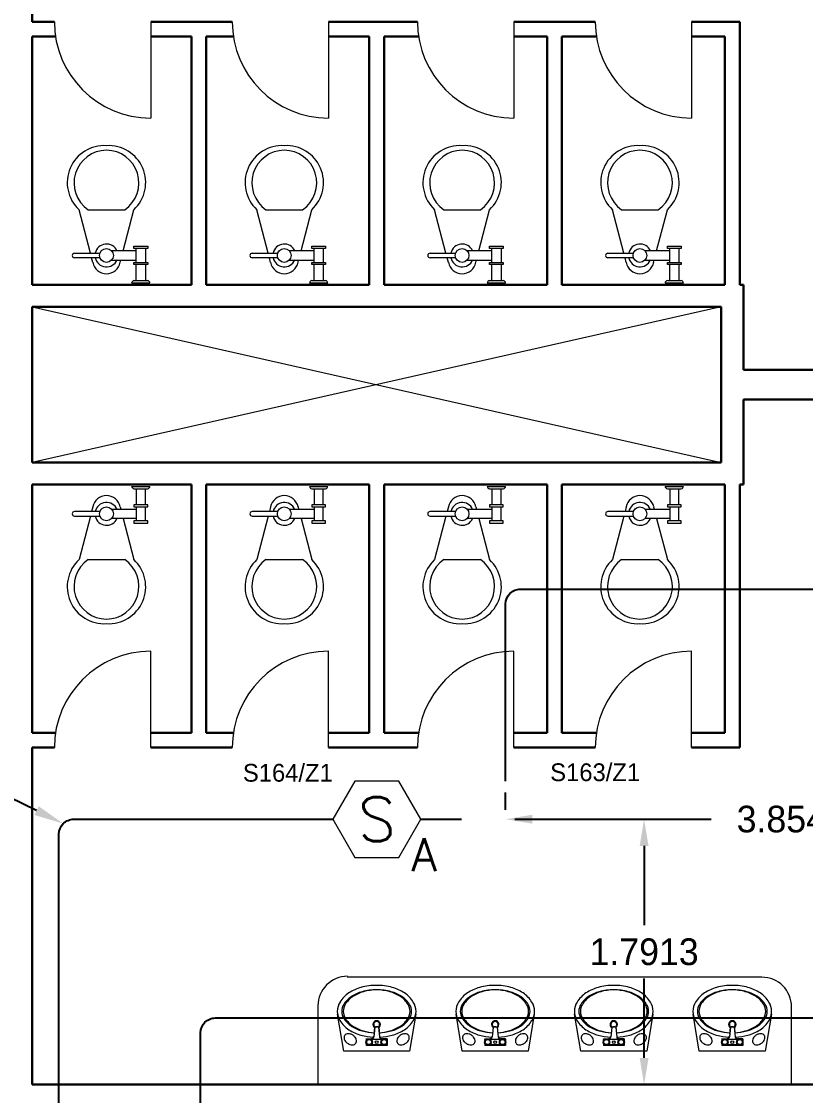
# Model space of a CAD drawing. Extents: x -3404 to 3497, y 0 to 399.
# Drawn here: x 36.6 to 41.89, y 358.2 to 365.45 of the extents above; entities that cross this region are included whole.
import ezdxf
from ezdxf import colors
from ezdxf.entities.mleader import LeaderData, LeaderLine
from ezdxf.enums import TextEntityAlignment as Align
from ezdxf.math import Vec2, Vec3

# ---------------------------------------------------------------- set-up
doc = ezdxf.new("R2010")
doc.units = 0
doc.header["$LTSCALE"] = 0.15
doc.layers.get('0').update_dxf_attribs({"color": 252})
doc.layers.get('Defpoints').update_dxf_attribs({"color": 252})
for name, color, linetype in [('0 ARCH', 252, 'Continuous'), ('0 DD', 252, 'Continuous'), ('0 sockets', 252, 'Continuous'), ('00-BT-FAS-TEXT', 2, 'Continuous'), ('AUTOINCR', 7, 'Continuous'), ('FIRE_LOOP', 7, 'Continuous')]:
    doc.layers.add(name, color=color, linetype=linetype)
for name, color, linetype, lineweight in [('anal', 252, 'Continuous', 20), ('DOOR', 252, 'Continuous', 20), ('FIXT', 252, 'Continuous', 9), ('T-FIRE-B', 4, 'Continuous', 0), ('T-TEXT', 2, 'Continuous', 0), ('wall', 252, 'Continuous', 30), ('WC', 252, 'Continuous', 9)]:
    doc.layers.add(name, color=color, linetype=linetype, lineweight=lineweight)
doc.styles.add('ROMANS', font='ROMANS.shx', dxfattribs={"width": 0.8})
doc.dimstyles.get("Standard").update_dxf_attribs({"dimtxt": 0.18, "dimasz": 0.18, "dimexe": 0.18, "dimexo": 0.0625, "dimgap": 0.09, "dimtad": 0, "dimtih": 1, "dimtoh": 1, "dimdec": 4, "dimzin": 0, "dimdsep": 46, "dimtxsty": 'Standard', "dimcen": 0.09, "dimadec": 0, "dimazin": 0, "dimtfac": 1, "dimtdec": 4, "dimtofl": 0, "dimtmove": 0, "dimatfit": 3, "dimfxl": 1, "dimtolj": 1, "dimtzin": 0, "dimarcsym": 0})

# ---------------------------------------------------------------- blocks, each defined once
blk = doc.blocks.new('ARCH')
at = {"layer": 'anal'}
for p, q in [((41.325, 363.525), (36.675, 362.475)), ((36.675, 363.525), (41.325, 362.475)), ((36.675, 363.525), (41.325, 362.475)), ((41.325, 363.525), (36.675, 362.475)), ((41.6, 359), (38.8, 359)), ((38.6036, 358.8062), (38.6036, 358.275)), ((41.8, 358.275), (41.8, 358.8))]:
    blk.add_line(p, q, dxfattribs=at)
for centre, start, end in [((38.8036, 358.8062), 90, 180), ((41.6, 358.8), 0, 90)]:
    blk.add_arc(centre, 0.2, start, end, dxfattribs=at)
at = {"layer": 'DOOR'}
for p, q in [((37.475, 365.45), (37.475, 364.8)), ((38.675, 365.45), (38.675, 364.8)), ((39.925, 365.45), (39.925, 364.8)), ((41.125, 365.45), (41.125, 364.8)), ((37.475, 360.55), (37.475, 361.2)), ((38.675, 360.55), (38.675, 361.2)), ((39.925, 360.55), (39.925, 361.2)), ((41.125, 360.55), (41.125, 361.2))]:
    blk.add_line(p, q, dxfattribs=at)
for centre, start, end in [((37.475, 365.45), 180, 270), ((38.675, 365.45), 180, 270), ((39.925, 365.45), 180, 270), ((41.125, 365.45), 180, 270), ((37.475, 360.55), 90, 180), ((38.675, 360.55), 90, 180), ((39.925, 360.55), 90, 180), ((41.125, 360.55), 90, 180)]:
    blk.add_arc(centre, 0.65, start, end, dxfattribs=at)
at = {"layer": 'FIXT'}
for p, q in [((38.7775, 358.5), (38.7361, 358.7501)), ((39.2639, 358.7501), (39.2225, 358.5)), ((39.5775, 358.5), (39.5361, 358.7501)), ((40.0639, 358.7501), (40.0225, 358.5)), ((40.3775, 358.5), (40.3361, 358.7501)), ((40.8639, 358.7501), (40.8225, 358.5)), ((41.1775, 358.5), (41.1361, 358.7501)), ((41.6639, 358.7501), (41.6225, 358.5)), ((38.9868, 358.6621), (38.98, 358.5979)), ((38.986, 358.6635), (38.9819, 358.616)), ((38.9868, 358.6621), (38.986, 358.6635)), ((39.0132, 358.6621), (39.014, 358.6635)), ((39.0132, 358.6621), (39.02, 358.5979)), ((39.014, 358.6635), (39.0181, 358.616)), ((39.7868, 358.6621), (39.78, 358.5979)), ((39.786, 358.6635), (39.7819, 358.616)), ((39.7868, 358.6621), (39.786, 358.6635)), ((39.8133, 358.6621), (39.814, 358.6635)), ((39.8133, 358.6621), (39.82, 358.5979)), ((39.814, 358.6635), (39.8181, 358.616)), ((40.5868, 358.6621), (40.58, 358.5979)), ((40.586, 358.6635), (40.5819, 358.616)), ((40.5868, 358.6621), (40.586, 358.6635)), ((40.6133, 358.6621), (40.614, 358.6635)), ((40.6133, 358.6621), (40.62, 358.5979)), ((40.614, 358.6635), (40.6181, 358.616)), ((41.3868, 358.6621), (41.38, 358.5979)), ((41.386, 358.6635), (41.3819, 358.616)), ((41.3868, 358.6621), (41.386, 358.6635)), ((41.4133, 358.6621), (41.414, 358.6635)), ((41.4133, 358.6621), (41.42, 358.5979)), ((41.414, 358.6635), (41.4181, 358.616)), ((38.93, 358.5845), (38.9609, 358.5845)), ((38.93, 358.5845), (38.93, 358.5712)), ((38.931, 358.58), (38.93, 358.5845)), ((38.93, 358.5528), (38.93, 358.5395)), ((38.931, 358.544), (38.93, 358.5395)), ((39.07, 358.5395), (38.93, 358.5395)), ((38.931, 358.58), (38.931, 358.5731)), ((38.931, 358.58), (38.9374, 358.58)), ((38.931, 358.5509), (38.931, 358.544)), ((38.931, 358.544), (38.9374, 358.544)), ((39.0374, 358.58), (38.9626, 358.58)), ((39.0374, 358.544), (38.9626, 358.544)), ((39.07, 358.5845), (39.0391, 358.5845)), ((39.069, 358.58), (39.0626, 358.58)), ((39.069, 358.544), (39.0626, 358.544)), ((39.069, 358.58), (39.07, 358.5845)), ((39.069, 358.58), (39.069, 358.5731)), ((39.069, 358.5509), (39.069, 358.544)), ((39.069, 358.544), (39.07, 358.5395)), ((39.07, 358.5845), (39.07, 358.5712)), ((39.07, 358.5528), (39.07, 358.5395)), ((39.73, 358.5845), (39.7609, 358.5845)), ((39.73, 358.5845), (39.73, 358.5712)), ((39.731, 358.58), (39.73, 358.5845)), ((39.73, 358.5528), (39.73, 358.5395)), ((39.731, 358.544), (39.73, 358.5395)), ((39.87, 358.5395), (39.73, 358.5395)), ((39.731, 358.58), (39.731, 358.5731)), ((39.731, 358.58), (39.7374, 358.58)), ((39.731, 358.5509), (39.731, 358.544)), ((39.731, 358.544), (39.7374, 358.544)), ((39.8374, 358.58), (39.7626, 358.58)), ((39.8374, 358.544), (39.7626, 358.544)), ((39.87, 358.5845), (39.8391, 358.5845)), ((39.869, 358.58), (39.8626, 358.58)), ((39.869, 358.544), (39.8626, 358.544)), ((39.869, 358.58), (39.87, 358.5845)), ((39.869, 358.58), (39.869, 358.5731)), ((39.869, 358.5509), (39.869, 358.544)), ((39.869, 358.544), (39.87, 358.5395)), ((39.87, 358.5845), (39.87, 358.5712)), ((39.87, 358.5528), (39.87, 358.5395)), ((40.53, 358.5845), (40.5609, 358.5845)), ((40.53, 358.5845), (40.53, 358.5712)), ((40.531, 358.58), (40.53, 358.5845)), ((40.53, 358.5528), (40.53, 358.5395)), ((40.531, 358.544), (40.53, 358.5395)), ((40.67, 358.5395), (40.53, 358.5395)), ((40.531, 358.58), (40.531, 358.5731)), ((40.531, 358.58), (40.5374, 358.58)), ((40.531, 358.5509), (40.531, 358.544)), ((40.531, 358.544), (40.5374, 358.544)), ((40.6374, 358.58), (40.5626, 358.58)), ((40.6374, 358.544), (40.5626, 358.544)), ((40.67, 358.5845), (40.6391, 358.5845)), ((40.669, 358.58), (40.6626, 358.58)), ((40.669, 358.544), (40.6626, 358.544)), ((40.669, 358.58), (40.67, 358.5845)), ((40.669, 358.58), (40.669, 358.5731)), ((40.669, 358.5509), (40.669, 358.544)), ((40.669, 358.544), (40.67, 358.5395)), ((40.67, 358.5845), (40.67, 358.5712)), ((40.67, 358.5528), (40.67, 358.5395)), ((41.33, 358.5845), (41.3609, 358.5845)), ((41.33, 358.5845), (41.33, 358.5712)), ((41.331, 358.58), (41.33, 358.5845)), ((41.33, 358.5528), (41.33, 358.5395)), ((41.331, 358.544), (41.33, 358.5395)), ((41.47, 358.5395), (41.33, 358.5395)), ((41.331, 358.58), (41.331, 358.5731)), ((41.331, 358.58), (41.3374, 358.58)), ((41.331, 358.5509), (41.331, 358.544)), ((41.331, 358.544), (41.3374, 358.544)), ((41.4374, 358.58), (41.3626, 358.58)), ((41.4374, 358.544), (41.3626, 358.544)), ((41.47, 358.5845), (41.4391, 358.5845)), ((41.469, 358.58), (41.4626, 358.58)), ((41.469, 358.544), (41.4626, 358.544)), ((41.469, 358.58), (41.47, 358.5845)), ((41.469, 358.58), (41.469, 358.5731)), ((41.469, 358.5509), (41.469, 358.544)), ((41.469, 358.544), (41.47, 358.5395)), ((41.47, 358.5845), (41.47, 358.5712)), ((41.47, 358.5528), (41.47, 358.5395)), ((39.2225, 358.5), (38.7775, 358.5)), ((40.0225, 358.5), (39.5775, 358.5)), ((40.8225, 358.5), (40.3775, 358.5)), ((41.6225, 358.5), (41.1775, 358.5))]:
    blk.add_line(p, q, dxfattribs=at)
for centre, radius in [((38.95, 358.562), 0.022), ((38.95, 358.562), 0.0173), ((39, 358.562), 0.0095), ((39.05, 358.562), 0.022), ((39.05, 358.562), 0.0173), ((39.75, 358.562), 0.022), ((39.75, 358.562), 0.0173), ((39.8, 358.562), 0.0095), ((39.85, 358.562), 0.022), ((39.85, 358.562), 0.0173), ((40.55, 358.562), 0.022), ((40.55, 358.562), 0.0173), ((40.6, 358.562), 0.0095), ((40.65, 358.562), 0.022), ((40.65, 358.562), 0.0173), ((41.35, 358.562), 0.022), ((41.35, 358.562), 0.0173), ((41.4, 358.562), 0.0095), ((41.45, 358.562), 0.022), ((41.45, 358.562), 0.0173)]:
    blk.add_circle(centre, radius, dxfattribs=at)
for centre, radius, start, end in [((38.9697, 358.6554), 0.2855, 105.31243, 123.46538), ((38.9697, 358.6554), 0.2555, 105.31243, 123.46538), ((38.9797, 358.6554), 0.2555, 105.31243, 123.46538), ((39, 358.5447), 0.4003, 90, 105.31243), ((39, 358.5447), 0.3703, 90, 105.31243), ((39.01, 358.5447), 0.3703, 91.54763, 105.31243), ((39, 358.5447), 0.4003, 74.68757, 90), ((39, 358.5447), 0.3703, 74.68757, 90), ((38.99, 358.5447), 0.3703, 74.68757, 88.45237), ((39.0203, 358.6554), 0.2555, 56.53462, 74.68757), ((39.0303, 358.6554), 0.2555, 56.53462, 74.68757), ((39.0303, 358.6554), 0.2855, 56.53462, 74.68757), ((39.7697, 358.6554), 0.2855, 105.31243, 123.46538), ((39.7697, 358.6554), 0.2555, 105.31243, 123.46538), ((39.7797, 358.6554), 0.2555, 105.31243, 123.46538), ((39.8, 358.5447), 0.4003, 90, 105.31243), ((39.8, 358.5447), 0.3703, 90, 105.31243), ((39.81, 358.5447), 0.3703, 91.54763, 105.31243), ((39.8, 358.5447), 0.4003, 74.68757, 90), ((39.8, 358.5447), 0.3703, 74.68757, 90), ((39.79, 358.5447), 0.3703, 74.68757, 88.45237), ((39.8203, 358.6554), 0.2555, 56.53462, 74.68757), ((39.8303, 358.6554), 0.2555, 56.53462, 74.68757), ((39.8303, 358.6554), 0.2855, 56.53462, 74.68757), ((40.5697, 358.6554), 0.2855, 105.31243, 123.46538), ((40.5697, 358.6554), 0.2555, 105.31243, 123.46538), ((40.5797, 358.6554), 0.2555, 105.31243, 123.46538), ((40.6, 358.5447), 0.4003, 90, 105.31243), ((40.6, 358.5447), 0.3703, 90, 105.31243), ((40.61, 358.5447), 0.3703, 91.54763, 105.31243), ((40.6, 358.5447), 0.4003, 74.68757, 90), ((40.6, 358.5447), 0.3703, 74.68757, 90), ((40.59, 358.5447), 0.3703, 74.68757, 88.45237), ((40.6203, 358.6554), 0.2555, 56.53462, 74.68757), ((40.6303, 358.6554), 0.2555, 56.53462, 74.68757), ((40.6303, 358.6554), 0.2855, 56.53462, 74.68757), ((41.3697, 358.6554), 0.2855, 105.31243, 123.46538), ((41.3697, 358.6554), 0.2555, 105.31243, 123.46538), ((41.3797, 358.6554), 0.2555, 105.31243, 123.46538), ((41.4, 358.5447), 0.4003, 90, 105.31243), ((41.4, 358.5447), 0.3703, 90, 105.31243), ((41.41, 358.5447), 0.3703, 91.54763, 105.31243), ((41.4, 358.5447), 0.4003, 74.68757, 90), ((41.4, 358.5447), 0.3703, 74.68757, 90), ((41.39, 358.5447), 0.3703, 74.68757, 88.45237), ((41.4203, 358.6554), 0.2555, 56.53462, 74.68757), ((41.4303, 358.6554), 0.2555, 56.53462, 74.68757), ((41.4303, 358.6554), 0.2855, 56.53462, 74.68757), ((38.8531, 358.7695), 0.1186, 147.92748, 180), ((38.9234, 358.7254), 0.2016, 123.46538, 147.92748), ((38.9234, 358.7254), 0.1716, 123.46538, 147.92748), ((38.9334, 358.7254), 0.1716, 123.46538, 147.92748), ((39.0666, 358.7254), 0.1716, 32.07252, 56.53462), ((39.0766, 358.7254), 0.1716, 32.07252, 56.53462), ((39.0766, 358.7254), 0.2016, 32.07252, 56.53462), ((39.1469, 358.7695), 0.1186, 0, 32.07252), ((39.6531, 358.7695), 0.1186, 147.92748, 180), ((39.7234, 358.7254), 0.2016, 123.46538, 147.92748), ((39.7234, 358.7254), 0.1716, 123.46538, 147.92748), ((39.7334, 358.7254), 0.1716, 123.46538, 147.92748), ((39.8666, 358.7254), 0.1716, 32.07252, 56.53462), ((39.8766, 358.7254), 0.1716, 32.07252, 56.53462), ((39.8766, 358.7254), 0.2016, 32.07252, 56.53462), ((39.9469, 358.7695), 0.1186, 0, 32.07252), ((40.4531, 358.7695), 0.1186, 147.92748, 180), ((40.5234, 358.7254), 0.2016, 123.46538, 147.92748), ((40.5234, 358.7254), 0.1716, 123.46538, 147.92748), ((40.5334, 358.7254), 0.1716, 123.46538, 147.92748), ((40.6666, 358.7254), 0.1716, 32.07252, 56.53462), ((40.6766, 358.7254), 0.1716, 32.07252, 56.53462), ((40.6766, 358.7254), 0.2016, 32.07252, 56.53462), ((40.7469, 358.7695), 0.1186, 0, 32.07252), ((41.2531, 358.7695), 0.1186, 147.92748, 180), ((41.3234, 358.7254), 0.2016, 123.46538, 147.92748), ((41.3234, 358.7254), 0.1716, 123.46538, 147.92748), ((41.3334, 358.7254), 0.1716, 123.46538, 147.92748), ((41.4666, 358.7254), 0.1716, 32.07252, 56.53462), ((41.4766, 358.7254), 0.1716, 32.07252, 56.53462), ((41.4766, 358.7254), 0.2016, 32.07252, 56.53462), ((41.5469, 358.7695), 0.1186, 0, 32.07252), ((38.8531, 358.7695), 0.1186, 180, 212.07252), ((38.8531, 358.7695), 0.0886, 147.92748, 180), ((38.8531, 358.7695), 0.0886, 180, 212.07252), ((38.8631, 358.7695), 0.0886, 147.92748, 180), ((38.8631, 358.7695), 0.0886, 180, 212.07252), ((39.1369, 358.7695), 0.0886, 0, 32.07252), ((39.1369, 358.7695), 0.0886, 327.92748, 0), ((39.1469, 358.7695), 0.0886, 0, 32.07252), ((39.1469, 358.7695), 0.0886, 327.92748, 0), ((39.1469, 358.7695), 0.1186, 327.92748, 0), ((39.6531, 358.7695), 0.1186, 180, 212.07252), ((39.6531, 358.7695), 0.0886, 147.92748, 180), ((39.6531, 358.7695), 0.0886, 180, 212.07252), ((39.6631, 358.7695), 0.0886, 147.92748, 180), ((39.6631, 358.7695), 0.0886, 180, 212.07252), ((39.9369, 358.7695), 0.0886, 0, 32.07252), ((39.9369, 358.7695), 0.0886, 327.92748, 0), ((39.9469, 358.7695), 0.0886, 0, 32.07252), ((39.9469, 358.7695), 0.0886, 327.92748, 0), ((39.9469, 358.7695), 0.1186, 327.92748, 0), ((40.4531, 358.7695), 0.1186, 180, 212.07252), ((40.4531, 358.7695), 0.0886, 147.92748, 180), ((40.4531, 358.7695), 0.0886, 180, 212.07252), ((40.4631, 358.7695), 0.0886, 147.92748, 180), ((40.4631, 358.7695), 0.0886, 180, 212.07252), ((40.7369, 358.7695), 0.0886, 0, 32.07252), ((40.7369, 358.7695), 0.0886, 327.92748, 0), ((40.7469, 358.7695), 0.0886, 0, 32.07252), ((40.7469, 358.7695), 0.0886, 327.92748, 0), ((40.7469, 358.7695), 0.1186, 327.92748, 0), ((41.2531, 358.7695), 0.1186, 180, 212.07252), ((41.2531, 358.7695), 0.0886, 147.92748, 180), ((41.2531, 358.7695), 0.0886, 180, 212.07252), ((41.2631, 358.7695), 0.0886, 147.92748, 180), ((41.2631, 358.7695), 0.0886, 180, 212.07252), ((41.5369, 358.7695), 0.0886, 0, 32.07252), ((41.5369, 358.7695), 0.0886, 327.92748, 0), ((41.5469, 358.7695), 0.0886, 0, 32.07252), ((41.5469, 358.7695), 0.0886, 327.92748, 0), ((41.5469, 358.7695), 0.1186, 327.92748, 0), ((38.9234, 358.8136), 0.2016, 212.07252, 236.53462), ((38.9234, 358.8136), 0.1716, 212.07252, 236.53462), ((38.9334, 358.8136), 0.1716, 212.07252, 236.53462), ((39, 358.681), 0.025, 301.88267, 238.11733), ((39, 358.681), 0.02, 0, 180), ((39.0666, 358.8136), 0.1716, 303.46538, 327.92748), ((39.0766, 358.8136), 0.1716, 303.46538, 327.92748), ((39.0766, 358.8136), 0.2016, 303.46538, 327.92748), ((39.7234, 358.8136), 0.2016, 212.07252, 236.53462), ((39.7234, 358.8136), 0.1716, 212.07252, 236.53462), ((39.7334, 358.8136), 0.1716, 212.07252, 236.53462), ((39.8, 358.681), 0.025, 301.88267, 238.11733), ((39.8, 358.681), 0.02, 0, 180), ((39.8666, 358.8136), 0.1716, 303.46538, 327.92748), ((39.8766, 358.8136), 0.1716, 303.46538, 327.92748), ((39.8766, 358.8136), 0.2016, 303.46538, 327.92748), ((40.5234, 358.8136), 0.2016, 212.07252, 236.53462), ((40.5234, 358.8136), 0.1716, 212.07252, 236.53462), ((40.5334, 358.8136), 0.1716, 212.07252, 236.53462), ((40.6, 358.681), 0.025, 301.88267, 238.11733), ((40.6, 358.681), 0.02, 0, 180), ((40.6666, 358.8136), 0.1716, 303.46538, 327.92748), ((40.6766, 358.8136), 0.1716, 303.46538, 327.92748), ((40.6766, 358.8136), 0.2016, 303.46538, 327.92748), ((41.3234, 358.8136), 0.2016, 212.07252, 236.53462), ((41.3234, 358.8136), 0.1716, 212.07252, 236.53462), ((41.3334, 358.8136), 0.1716, 212.07252, 236.53462), ((41.4, 358.681), 0.025, 301.88267, 238.11733), ((41.4, 358.681), 0.02, 0, 180), ((41.4666, 358.8136), 0.1716, 303.46538, 327.92748), ((41.4766, 358.8136), 0.1716, 303.46538, 327.92748), ((41.4766, 358.8136), 0.2016, 303.46538, 327.92748), ((38.8035, 358.5936), 0.0237, 115.92952, 145), ((38.8089, 358.5826), 0.036, 91.68972, 115.92952), ((38.8092, 358.5708), 0.0477, 72.15178, 91.68972), ((38.9697, 358.8836), 0.2855, 236.53462, 254.68757), ((38.8045, 358.5561), 0.0632, 55, 72.15178), ((38.9697, 358.8836), 0.2555, 236.53462, 254.68757), ((38.9797, 358.8836), 0.2555, 236.53462, 254.68757), ((39, 358.9943), 0.3703, 254.68757, 267.31327), ((39.01, 358.9943), 0.3703, 254.68757, 265.77096), ((39, 358.681), 0.02, 180, 238.50071), ((39, 358.5655), 0.099, 81.872, 98.128), ((39, 358.5652), 0.0978, 82.2121, 97.7879), ((39, 358.681), 0.02, 301.49929, 0), ((38.99, 358.9943), 0.3703, 274.22904, 285.31243), ((39, 358.9943), 0.3703, 272.68673, 285.31243), ((39.0203, 358.8836), 0.2555, 285.31243, 303.46538), ((39.0303, 358.8836), 0.2555, 285.31243, 303.46538), ((39.0303, 358.8836), 0.2855, 285.31243, 303.46538), ((39.1955, 358.5561), 0.0632, 107.84822, 125), ((39.1908, 358.5708), 0.0477, 88.31028, 107.84822), ((39.1911, 358.5826), 0.036, 64.07048, 88.31028), ((39.1965, 358.5936), 0.0237, 35, 64.07048), ((39.6035, 358.5936), 0.0237, 115.92952, 145), ((39.6089, 358.5826), 0.036, 91.68972, 115.92952), ((39.6092, 358.5708), 0.0477, 72.15178, 91.68972), ((39.7697, 358.8836), 0.2855, 236.53462, 254.68757), ((39.6045, 358.5561), 0.0632, 55, 72.15178), ((39.7697, 358.8836), 0.2555, 236.53462, 254.68757), ((39.7797, 358.8836), 0.2555, 236.53462, 254.68757), ((39.8, 358.9943), 0.3703, 254.68757, 267.31327), ((39.81, 358.9943), 0.3703, 254.68757, 265.77096), ((39.8, 358.681), 0.02, 180, 238.50071), ((39.8, 358.5655), 0.099, 81.872, 98.128), ((39.8, 358.5652), 0.0978, 82.2121, 97.7879), ((39.8, 358.681), 0.02, 301.49929, 0), ((39.79, 358.9943), 0.3703, 274.22904, 285.31243), ((39.8, 358.9943), 0.3703, 272.68673, 285.31243), ((39.8203, 358.8836), 0.2555, 285.31243, 303.46538), ((39.8303, 358.8836), 0.2555, 285.31243, 303.46538), ((39.8303, 358.8836), 0.2855, 285.31243, 303.46538), ((39.9955, 358.5561), 0.0632, 107.84822, 125), ((39.9908, 358.5708), 0.0477, 88.31028, 107.84822), ((39.9911, 358.5826), 0.036, 64.07048, 88.31028), ((39.9965, 358.5936), 0.0237, 35, 64.07048), ((40.4035, 358.5936), 0.0237, 115.92952, 145), ((40.4089, 358.5826), 0.036, 91.68972, 115.92952), ((40.4092, 358.5708), 0.0477, 72.15178, 91.68972), ((40.5697, 358.8836), 0.2855, 236.53462, 254.68757), ((40.4045, 358.5561), 0.0632, 55, 72.15178), ((40.5697, 358.8836), 0.2555, 236.53462, 254.68757), ((40.5797, 358.8836), 0.2555, 236.53462, 254.68757), ((40.6, 358.9943), 0.3703, 254.68757, 267.31327), ((40.61, 358.9943), 0.3703, 254.68757, 265.77096), ((40.6, 358.681), 0.02, 180, 238.50071), ((40.6, 358.5655), 0.099, 81.872, 98.128), ((40.6, 358.5652), 0.0978, 82.2121, 97.7879), ((40.6, 358.681), 0.02, 301.49929, 0), ((40.59, 358.9943), 0.3703, 274.22904, 285.31243), ((40.6, 358.9943), 0.3703, 272.68673, 285.31243), ((40.6203, 358.8836), 0.2555, 285.31243, 303.46538), ((40.6303, 358.8836), 0.2555, 285.31243, 303.46538), ((40.6303, 358.8836), 0.2855, 285.31243, 303.46538), ((40.7955, 358.5561), 0.0632, 107.84822, 125), ((40.7908, 358.5708), 0.0477, 88.31028, 107.84822), ((40.7911, 358.5826), 0.036, 64.07048, 88.31028), ((40.7965, 358.5936), 0.0237, 35, 64.07048), ((41.2035, 358.5936), 0.0237, 115.92952, 145), ((41.2089, 358.5826), 0.036, 91.68972, 115.92952), ((41.2092, 358.5708), 0.0477, 72.15178, 91.68972), ((41.3697, 358.8836), 0.2855, 236.53462, 254.68757), ((41.2045, 358.5561), 0.0632, 55, 72.15178), ((41.3697, 358.8836), 0.2555, 236.53462, 254.68757), ((41.3797, 358.8836), 0.2555, 236.53462, 254.68757), ((41.4, 358.9943), 0.3703, 254.68757, 267.31327), ((41.41, 358.9943), 0.3703, 254.68757, 265.77096), ((41.4, 358.681), 0.02, 180, 238.50071), ((41.4, 358.5655), 0.099, 81.872, 98.128), ((41.4, 358.5652), 0.0978, 82.2121, 97.7879), ((41.4, 358.681), 0.02, 301.49929, 0), ((41.39, 358.9943), 0.3703, 274.22904, 285.31243), ((41.4, 358.9943), 0.3703, 272.68673, 285.31243), ((41.4203, 358.8836), 0.2555, 285.31243, 303.46538), ((41.4303, 358.8836), 0.2555, 285.31243, 303.46538), ((41.4303, 358.8836), 0.2855, 285.31243, 303.46538), ((41.5955, 358.5561), 0.0632, 107.84822, 125), ((41.5908, 358.5708), 0.0477, 88.31028, 107.84822), ((41.5911, 358.5826), 0.036, 64.07048, 88.31028), ((41.5965, 358.5936), 0.0237, 35, 64.07048), ((38.8158, 358.5924), 0.036, 174.07048, 198.31028), ((38.8035, 358.5936), 0.0237, 145, 174.07048), ((38.8269, 358.5961), 0.0477, 198.31028, 217.84822), ((38.8392, 358.6056), 0.0632, 217.84822, 235), ((38.8392, 358.6056), 0.0632, 235, 252.15178), ((38.8344, 358.5908), 0.0477, 252.15178, 271.68972), ((38.8347, 358.5791), 0.036, 271.68972, 295.92952), ((38.8045, 358.5561), 0.0632, 37.84822, 55), ((38.8401, 358.568), 0.0237, 295.92952, 325), ((38.8168, 358.5656), 0.0477, 18.31028, 37.84822), ((38.8401, 358.568), 0.0237, 325, 354.07048), ((38.8279, 358.5693), 0.036, 354.07048, 18.31028), ((39, 358.9943), 0.4003, 254.68757, 266.8829), ((38.9213, 358.562), 0.0115, 315.8561, 44.1439), ((38.95, 358.5907), 0.0115, 225.8561, 314.1439), ((38.95, 358.5333), 0.0115, 45.8561, 134.1439), ((38.9609, 358.6045), 0.02, 270, 344.93868), ((38.9601, 358.6), 0.02, 276.65267, 354.02226), ((38.9787, 358.562), 0.0115, 135.8561, 224.1439), ((39.0391, 358.6045), 0.02, 195.06132, 270), ((39.0399, 358.6), 0.02, 185.97774, 263.34733), ((39, 358.9943), 0.4003, 273.1171, 285.31243), ((39.0213, 358.562), 0.0115, 315.8561, 44.1439), ((39.05, 358.5907), 0.0115, 225.8561, 314.1439), ((39.05, 358.5333), 0.0115, 45.8561, 134.1439), ((39.0787, 358.562), 0.0115, 135.8561, 224.1439), ((39.1721, 358.5693), 0.036, 161.68972, 185.92952), ((39.1599, 358.568), 0.0237, 185.92952, 215), ((39.1832, 358.5656), 0.0477, 142.15178, 161.68972), ((39.1599, 358.568), 0.0237, 215, 244.07048), ((39.1955, 358.5561), 0.0632, 125, 142.15178), ((39.1653, 358.5791), 0.036, 244.07048, 268.31028), ((39.1656, 358.5908), 0.0477, 268.31028, 287.84822), ((39.1608, 358.6056), 0.0632, 287.84822, 305), ((39.1608, 358.6056), 0.0632, 305, 322.15178), ((39.1731, 358.5961), 0.0477, 322.15178, 341.68972), ((39.1965, 358.5936), 0.0237, 5.92952, 35), ((39.1842, 358.5924), 0.036, 341.68972, 5.92952), ((39.6158, 358.5924), 0.036, 174.07048, 198.31028), ((39.6035, 358.5936), 0.0237, 145, 174.07048), ((39.6269, 358.5961), 0.0477, 198.31028, 217.84822), ((39.6392, 358.6056), 0.0632, 217.84822, 235), ((39.6392, 358.6056), 0.0632, 235, 252.15178), ((39.6344, 358.5908), 0.0477, 252.15178, 271.68972), ((39.6347, 358.5791), 0.036, 271.68972, 295.92952), ((39.6045, 358.5561), 0.0632, 37.84822, 55), ((39.6401, 358.568), 0.0237, 295.92952, 325), ((39.6168, 358.5656), 0.0477, 18.31028, 37.84822), ((39.6401, 358.568), 0.0237, 325, 354.07048), ((39.6279, 358.5693), 0.036, 354.07048, 18.31028), ((39.8, 358.9943), 0.4003, 254.68757, 266.8829), ((39.7213, 358.562), 0.0115, 315.8561, 44.1439), ((39.75, 358.5907), 0.0115, 225.8561, 314.1439), ((39.75, 358.5333), 0.0115, 45.8561, 134.1439), ((39.7609, 358.6045), 0.02, 270, 344.93868), ((39.7601, 358.6), 0.02, 276.65267, 354.02226), ((39.7787, 358.562), 0.0115, 135.8561, 224.1439), ((39.8391, 358.6045), 0.02, 195.06132, 270), ((39.8399, 358.6), 0.02, 185.97774, 263.34733), ((39.8, 358.9943), 0.4003, 273.1171, 285.31243), ((39.8213, 358.562), 0.0115, 315.8561, 44.1439), ((39.85, 358.5907), 0.0115, 225.8561, 314.1439), ((39.85, 358.5333), 0.0115, 45.8561, 134.1439), ((39.8787, 358.562), 0.0115, 135.8561, 224.1439), ((39.9721, 358.5693), 0.036, 161.68972, 185.92952), ((39.9599, 358.568), 0.0237, 185.92952, 215), ((39.9832, 358.5656), 0.0477, 142.15178, 161.68972), ((39.9599, 358.568), 0.0237, 215, 244.07048), ((39.9955, 358.5561), 0.0632, 125, 142.15178), ((39.9653, 358.5791), 0.036, 244.07048, 268.31028), ((39.9656, 358.5908), 0.0477, 268.31028, 287.84822), ((39.9608, 358.6056), 0.0632, 287.84822, 305), ((39.9608, 358.6056), 0.0632, 305, 322.15178), ((39.9731, 358.5961), 0.0477, 322.15178, 341.68972), ((39.9965, 358.5936), 0.0237, 5.92952, 35), ((39.9842, 358.5924), 0.036, 341.68972, 5.92952), ((40.4158, 358.5924), 0.036, 174.07048, 198.31028), ((40.4035, 358.5936), 0.0237, 145, 174.07048), ((40.4269, 358.5961), 0.0477, 198.31028, 217.84822), ((40.4392, 358.6056), 0.0632, 217.84822, 235), ((40.4392, 358.6056), 0.0632, 235, 252.15178), ((40.4344, 358.5908), 0.0477, 252.15178, 271.68972), ((40.4347, 358.5791), 0.036, 271.68972, 295.92952), ((40.4045, 358.5561), 0.0632, 37.84822, 55), ((40.4401, 358.568), 0.0237, 295.92952, 325), ((40.4168, 358.5656), 0.0477, 18.31028, 37.84822), ((40.4401, 358.568), 0.0237, 325, 354.07048), ((40.4279, 358.5693), 0.036, 354.07048, 18.31028), ((40.6, 358.9943), 0.4003, 254.68757, 266.8829), ((40.5213, 358.562), 0.0115, 315.8561, 44.1439), ((40.55, 358.5907), 0.0115, 225.8561, 314.1439), ((40.55, 358.5333), 0.0115, 45.8561, 134.1439), ((40.5609, 358.6045), 0.02, 270, 344.93868), ((40.5601, 358.6), 0.02, 276.65267, 354.02226), ((40.5787, 358.562), 0.0115, 135.8561, 224.1439), ((40.6391, 358.6045), 0.02, 195.06132, 270), ((40.6399, 358.6), 0.02, 185.97774, 263.34733), ((40.6, 358.9943), 0.4003, 273.1171, 285.31243), ((40.6213, 358.562), 0.0115, 315.8561, 44.1439), ((40.65, 358.5907), 0.0115, 225.8561, 314.1439), ((40.65, 358.5333), 0.0115, 45.8561, 134.1439), ((40.6787, 358.562), 0.0115, 135.8561, 224.1439), ((40.7721, 358.5693), 0.036, 161.68972, 185.92952), ((40.7599, 358.568), 0.0237, 185.92952, 215), ((40.7832, 358.5656), 0.0477, 142.15178, 161.68972), ((40.7599, 358.568), 0.0237, 215, 244.07048), ((40.7955, 358.5561), 0.0632, 125, 142.15178), ((40.7653, 358.5791), 0.036, 244.07048, 268.31028), ((40.7656, 358.5908), 0.0477, 268.31028, 287.84822), ((40.7608, 358.6056), 0.0632, 287.84822, 305), ((40.7608, 358.6056), 0.0632, 305, 322.15178), ((40.7731, 358.5961), 0.0477, 322.15178, 341.68972), ((40.7965, 358.5936), 0.0237, 5.92952, 35), ((40.7842, 358.5924), 0.036, 341.68972, 5.92952), ((41.2158, 358.5924), 0.036, 174.07048, 198.31028), ((41.2035, 358.5936), 0.0237, 145, 174.07048), ((41.2269, 358.5961), 0.0477, 198.31028, 217.84822), ((41.2392, 358.6056), 0.0632, 217.84822, 235), ((41.2392, 358.6056), 0.0632, 235, 252.15178), ((41.2344, 358.5908), 0.0477, 252.15178, 271.68972), ((41.2347, 358.5791), 0.036, 271.68972, 295.92952), ((41.2045, 358.5561), 0.0632, 37.84822, 55), ((41.2401, 358.568), 0.0237, 295.92952, 325), ((41.2168, 358.5656), 0.0477, 18.31028, 37.84822), ((41.2401, 358.568), 0.0237, 325, 354.07048), ((41.2279, 358.5693), 0.036, 354.07048, 18.31028), ((41.4, 358.9943), 0.4003, 254.68757, 266.8829), ((41.3213, 358.562), 0.0115, 315.8561, 44.1439), ((41.35, 358.5907), 0.0115, 225.8561, 314.1439), ((41.35, 358.5333), 0.0115, 45.8561, 134.1439), ((41.3609, 358.6045), 0.02, 270, 344.93868), ((41.3601, 358.6), 0.02, 276.65267, 354.02226), ((41.3787, 358.562), 0.0115, 135.8561, 224.1439), ((41.4391, 358.6045), 0.02, 195.06132, 270), ((41.4399, 358.6), 0.02, 185.97774, 263.34733), ((41.4, 358.9943), 0.4003, 273.1171, 285.31243), ((41.4213, 358.562), 0.0115, 315.8561, 44.1439), ((41.45, 358.5907), 0.0115, 225.8561, 314.1439), ((41.45, 358.5333), 0.0115, 45.8561, 134.1439), ((41.4787, 358.562), 0.0115, 135.8561, 224.1439), ((41.5721, 358.5693), 0.036, 161.68972, 185.92952), ((41.5599, 358.568), 0.0237, 185.92952, 215), ((41.5832, 358.5656), 0.0477, 142.15178, 161.68972), ((41.5599, 358.568), 0.0237, 215, 244.07048), ((41.5955, 358.5561), 0.0632, 125, 142.15178), ((41.5653, 358.5791), 0.036, 244.07048, 268.31028), ((41.5656, 358.5908), 0.0477, 268.31028, 287.84822), ((41.5608, 358.6056), 0.0632, 287.84822, 305), ((41.5608, 358.6056), 0.0632, 305, 322.15178), ((41.5731, 358.5961), 0.0477, 322.15178, 341.68972), ((41.5965, 358.5936), 0.0237, 5.92952, 35), ((41.5842, 358.5924), 0.036, 341.68972, 5.92952)]:
    blk.add_arc(centre, radius, start, end, dxfattribs=at)
at = {"layer": 'wall'}
for p, q in [((36.675, 365.45), (36.675, 367.725)), ((36.675, 365.45), (36.825, 365.45)), ((38.025, 365.45), (37.475, 365.45)), ((39.275, 365.45), (38.675, 365.45)), ((40.475, 365.45), (39.925, 365.45)), ((41.45, 365.45), (41.125, 365.45)), ((41.45, 363.675), (41.45, 365.45)), ((36.675, 365.35), (36.8327, 365.35)), ((36.675, 363.675), (36.675, 365.35)), ((37.75, 365.35), (37.475, 365.35)), ((37.75, 363.675), (37.75, 365.35)), ((37.85, 363.675), (37.85, 365.35)), ((38.0327, 365.35), (37.85, 365.35)), ((38.95, 365.35), (38.675, 365.35)), ((38.95, 363.675), (38.95, 365.35)), ((39.05, 363.675), (39.05, 365.35)), ((39.2827, 365.35), (39.05, 365.35)), ((40.15, 365.35), (39.925, 365.35)), ((40.15, 363.675), (40.15, 365.35)), ((40.25, 363.675), (40.25, 365.35)), ((40.4827, 365.35), (40.25, 365.35)), ((41.35, 365.35), (41.125, 365.35)), ((41.35, 363.675), (41.35, 365.35)), ((37.75, 363.675), (36.675, 363.675)), ((38.95, 363.675), (37.85, 363.675)), ((40.15, 363.675), (39.05, 363.675)), ((41.35, 363.675), (40.25, 363.675)), ((41.475, 363.675), (41.45, 363.675)), ((41.475, 363.1), (41.475, 363.675)), ((41.325, 363.525), (36.675, 363.525)), ((36.675, 362.475), (36.675, 363.525)), ((41.325, 363.1), (41.325, 363.525)), ((41.325, 363.1665), (41.325, 362.475)), ((43.725, 363.1), (41.475, 363.1)), ((43.725, 362.9), (41.475, 362.9)), ((41.475, 362.9), (41.475, 362.325)), ((41.325, 362.475), (36.675, 362.475)), ((37.75, 362.325), (36.675, 362.325)), ((36.675, 362.325), (36.675, 360.65)), ((37.75, 362.325), (37.75, 360.65)), ((38.95, 362.325), (37.85, 362.325)), ((37.85, 362.325), (37.85, 360.65)), ((38.95, 362.325), (38.95, 360.65)), ((40.15, 362.325), (39.05, 362.325)), ((39.05, 362.325), (39.05, 360.65)), ((40.15, 362.325), (40.15, 360.65)), ((41.35, 362.325), (40.25, 362.325)), ((40.25, 362.325), (40.25, 360.65)), ((41.35, 362.325), (41.35, 360.65)), ((41.45, 362.325), (41.45, 360.55)), ((41.475, 362.325), (41.45, 362.325)), ((36.675, 360.65), (36.8327, 360.65)), ((37.75, 360.65), (37.475, 360.65)), ((38.0327, 360.65), (37.85, 360.65)), ((38.95, 360.65), (38.675, 360.65)), ((39.2827, 360.65), (39.05, 360.65)), ((40.15, 360.65), (39.925, 360.65)), ((40.4827, 360.65), (40.25, 360.65)), ((41.35, 360.65), (41.125, 360.65)), ((36.675, 360.55), (36.825, 360.55)), ((36.675, 358.275), (36.675, 360.55)), ((38.025, 360.55), (37.475, 360.55)), ((39.275, 360.55), (38.675, 360.55)), ((40.475, 360.55), (39.925, 360.55)), ((41.45, 360.55), (41.125, 360.55)), ((36.675, 358.275), (43.725, 358.275)), ((36.675, 358.275), (43.725, 358.275))]:
    blk.add_line(p, q, dxfattribs=at)
at = {"layer": 'WC'}
for p, q in [((37.0678, 363.8878), (36.9913, 364.181)), ((37.0531, 364.181), (37.3002, 364.181)), ((37.2894, 363.9028), (37.362, 364.181)), ((38.2678, 363.8878), (38.1913, 364.181)), ((38.2531, 364.181), (38.5002, 364.181)), ((38.4894, 363.9028), (38.562, 364.181)), ((39.4678, 363.8878), (39.3913, 364.181)), ((39.4531, 364.181), (39.7002, 364.181)), ((39.6894, 363.9028), (39.762, 364.181)), ((40.6678, 363.8878), (40.5913, 364.181)), ((40.6531, 364.181), (40.9002, 364.181)), ((40.8894, 363.9028), (40.962, 364.181)), ((37.362, 363.9339), (37.4547, 363.9339)), ((37.362, 363.9185), (37.362, 363.9339)), ((37.4547, 363.9185), (37.362, 363.9185)), ((37.3774, 363.8258), (37.3774, 363.9185)), ((37.4392, 363.9185), (37.4392, 363.8258)), ((37.4547, 363.9339), (37.4547, 363.9185)), ((38.562, 363.9339), (38.6547, 363.9339)), ((38.562, 363.9185), (38.562, 363.9339)), ((38.6547, 363.9185), (38.562, 363.9185)), ((38.5774, 363.8258), (38.5774, 363.9185)), ((38.6392, 363.9185), (38.6392, 363.8258)), ((38.6547, 363.9339), (38.6547, 363.9185)), ((39.762, 363.9339), (39.8547, 363.9339)), ((39.762, 363.9185), (39.762, 363.9339)), ((39.8547, 363.9185), (39.762, 363.9185)), ((39.7774, 363.8258), (39.7774, 363.9185)), ((39.8392, 363.9185), (39.8392, 363.8258)), ((39.8547, 363.9339), (39.8547, 363.9185)), ((40.962, 363.9339), (41.0547, 363.9339)), ((40.962, 363.9185), (40.962, 363.9339)), ((41.0547, 363.9185), (40.962, 363.9185)), ((40.9774, 363.8258), (40.9774, 363.9185)), ((41.0392, 363.9185), (41.0392, 363.8258)), ((41.0547, 363.9339), (41.0547, 363.9185)), ((36.9605, 363.8876), (37.1334, 363.8876)), ((37.1334, 363.8567), (36.9605, 363.8567)), ((37.084, 363.8258), (37.0759, 363.8569)), ((37.2108, 363.8412), (37.3774, 363.8412)), ((37.3774, 363.903), (37.2112, 363.903)), ((37.2693, 363.8258), (37.2735, 363.8416)), ((38.1605, 363.8876), (38.3334, 363.8876)), ((38.3334, 363.8567), (38.1605, 363.8567)), ((38.284, 363.8258), (38.2759, 363.8569)), ((38.4108, 363.8412), (38.5774, 363.8412)), ((38.5774, 363.903), (38.4112, 363.903)), ((38.4693, 363.8258), (38.4735, 363.8416)), ((39.3605, 363.8876), (39.5334, 363.8876)), ((39.5334, 363.8567), (39.3605, 363.8567)), ((39.484, 363.8258), (39.4759, 363.8569)), ((39.6108, 363.8412), (39.7774, 363.8412)), ((39.7774, 363.903), (39.6112, 363.903)), ((39.6693, 363.8258), (39.6735, 363.8416)), ((40.5605, 363.8876), (40.7334, 363.8876)), ((40.7334, 363.8567), (40.5605, 363.8567)), ((40.684, 363.8258), (40.6759, 363.8569)), ((40.8108, 363.8412), (40.9774, 363.8412)), ((40.9774, 363.903), (40.8112, 363.903)), ((40.8693, 363.8258), (40.8735, 363.8416)), ((37.362, 363.8103), (37.362, 363.8258)), ((37.362, 363.8258), (37.4547, 363.8258)), ((37.4547, 363.8103), (37.362, 363.8103)), ((37.3774, 363.7022), (37.3774, 363.8103)), ((37.4392, 363.8103), (37.4392, 363.7022)), ((37.4547, 363.8258), (37.4547, 363.8103)), ((38.562, 363.8103), (38.562, 363.8258)), ((38.562, 363.8258), (38.6547, 363.8258)), ((38.6547, 363.8103), (38.562, 363.8103)), ((38.5774, 363.7022), (38.5774, 363.8103)), ((38.6392, 363.8103), (38.6392, 363.7022)), ((38.6547, 363.8258), (38.6547, 363.8103)), ((39.762, 363.8103), (39.762, 363.8258)), ((39.762, 363.8258), (39.8547, 363.8258)), ((39.8547, 363.8103), (39.762, 363.8103)), ((39.7774, 363.7022), (39.7774, 363.8103)), ((39.8392, 363.8103), (39.8392, 363.7022)), ((39.8547, 363.8258), (39.8547, 363.8103)), ((40.962, 363.8258), (41.0547, 363.8258)), ((40.962, 363.8103), (40.962, 363.8258)), ((41.0547, 363.8103), (40.962, 363.8103)), ((40.9774, 363.7022), (40.9774, 363.8103)), ((41.0392, 363.8103), (41.0392, 363.7022)), ((41.0547, 363.8258), (41.0547, 363.8103)), ((37.3465, 363.6868), (37.4701, 363.6868)), ((37.362, 363.7022), (37.4547, 363.7022)), ((38.5465, 363.6868), (38.6701, 363.6868)), ((38.562, 363.7022), (38.6547, 363.7022)), ((39.7465, 363.6868), (39.8701, 363.6868)), ((39.762, 363.7022), (39.8547, 363.7022)), ((40.9465, 363.6868), (41.0701, 363.6868)), ((40.962, 363.7022), (41.0547, 363.7022)), ((37.3465, 362.3132), (37.4701, 362.3132)), ((38.5465, 362.3132), (38.6701, 362.3132)), ((39.7465, 362.3132), (39.8701, 362.3132)), ((40.9465, 362.3132), (41.0701, 362.3132)), ((37.362, 362.2978), (37.4547, 362.2978)), ((37.3774, 362.2978), (37.3774, 362.1897)), ((37.4392, 362.1897), (37.4392, 362.2978)), ((38.562, 362.2978), (38.6547, 362.2978)), ((38.5774, 362.2978), (38.5774, 362.1897)), ((38.6392, 362.1897), (38.6392, 362.2978)), ((39.762, 362.2978), (39.8547, 362.2978)), ((39.7774, 362.2978), (39.7774, 362.1897)), ((39.8392, 362.1897), (39.8392, 362.2978)), ((40.962, 362.2978), (41.0547, 362.2978)), ((40.9774, 362.2978), (40.9774, 362.1897)), ((41.0392, 362.1897), (41.0392, 362.2978)), ((37.084, 362.1742), (37.0759, 362.1431)), ((37.2693, 362.1742), (37.2735, 362.1584)), ((37.362, 362.1897), (37.362, 362.1742)), ((37.4547, 362.1897), (37.362, 362.1897)), ((37.362, 362.1742), (37.4547, 362.1742)), ((37.3774, 362.1742), (37.3774, 362.0815)), ((37.4392, 362.0815), (37.4392, 362.1742)), ((37.4547, 362.1742), (37.4547, 362.1897)), ((38.284, 362.1742), (38.2759, 362.1431)), ((38.4693, 362.1742), (38.4735, 362.1584)), ((38.562, 362.1897), (38.562, 362.1742)), ((38.6547, 362.1897), (38.562, 362.1897)), ((38.562, 362.1742), (38.6547, 362.1742)), ((38.5774, 362.1742), (38.5774, 362.0815)), ((38.6392, 362.0815), (38.6392, 362.1742)), ((38.6547, 362.1742), (38.6547, 362.1897)), ((39.484, 362.1742), (39.4759, 362.1431)), ((39.6693, 362.1742), (39.6735, 362.1584)), ((39.762, 362.1897), (39.762, 362.1742)), ((39.8547, 362.1897), (39.762, 362.1897)), ((39.762, 362.1742), (39.8547, 362.1742)), ((39.7774, 362.1742), (39.7774, 362.0815)), ((39.8392, 362.0815), (39.8392, 362.1742)), ((39.8547, 362.1742), (39.8547, 362.1897)), ((40.684, 362.1742), (40.6759, 362.1431)), ((40.8693, 362.1742), (40.8735, 362.1584)), ((41.0547, 362.1897), (40.962, 362.1897)), ((40.962, 362.1897), (40.962, 362.1742)), ((40.962, 362.1742), (41.0547, 362.1742)), ((40.9774, 362.1742), (40.9774, 362.0815)), ((41.0392, 362.0815), (41.0392, 362.1742)), ((41.0547, 362.1742), (41.0547, 362.1897)), ((37.1334, 362.1433), (36.9605, 362.1433)), ((36.9605, 362.1124), (37.1334, 362.1124)), ((37.0678, 362.1122), (36.9913, 361.819)), ((37.2108, 362.1588), (37.3774, 362.1588)), ((37.3774, 362.097), (37.2112, 362.097)), ((37.2894, 362.0972), (37.362, 361.819)), ((38.3334, 362.1433), (38.1605, 362.1433)), ((38.1605, 362.1124), (38.3334, 362.1124)), ((38.2678, 362.1122), (38.1913, 361.819)), ((38.4108, 362.1588), (38.5774, 362.1588)), ((38.5774, 362.097), (38.4112, 362.097)), ((38.4894, 362.0972), (38.562, 361.819)), ((39.5334, 362.1433), (39.3605, 362.1433)), ((39.3605, 362.1124), (39.5334, 362.1124)), ((39.4678, 362.1122), (39.3913, 361.819)), ((39.6108, 362.1588), (39.7774, 362.1588)), ((39.7774, 362.097), (39.6112, 362.097)), ((39.6894, 362.0972), (39.762, 361.819)), ((40.7334, 362.1433), (40.5605, 362.1433)), ((40.5605, 362.1124), (40.7334, 362.1124)), ((40.6678, 362.1122), (40.5913, 361.819)), ((40.8108, 362.1588), (40.9774, 362.1588)), ((40.9774, 362.097), (40.8112, 362.097)), ((40.8894, 362.0972), (40.962, 361.819)), ((37.4547, 362.0815), (37.362, 362.0815)), ((37.362, 362.0815), (37.362, 362.0661)), ((37.362, 362.0661), (37.4547, 362.0661)), ((37.4547, 362.0661), (37.4547, 362.0815)), ((38.6547, 362.0815), (38.562, 362.0815)), ((38.562, 362.0815), (38.562, 362.0661)), ((38.562, 362.0661), (38.6547, 362.0661)), ((38.6547, 362.0661), (38.6547, 362.0815)), ((39.8547, 362.0815), (39.762, 362.0815)), ((39.762, 362.0815), (39.762, 362.0661)), ((39.762, 362.0661), (39.8547, 362.0661)), ((39.8547, 362.0661), (39.8547, 362.0815)), ((41.0547, 362.0815), (40.962, 362.0815)), ((40.962, 362.0815), (40.962, 362.0661)), ((40.962, 362.0661), (41.0547, 362.0661)), ((41.0547, 362.0661), (41.0547, 362.0815)), ((37.0531, 361.819), (37.3002, 361.819)), ((38.2531, 361.819), (38.5002, 361.819)), ((39.4531, 361.819), (39.7002, 361.819)), ((40.6531, 361.819), (40.9002, 361.819))]:
    blk.add_line(p, q, dxfattribs=at)
for centre in [(37.1767, 363.8721), (38.3767, 363.8721), (39.5767, 363.8721), (40.7767, 363.8721), (37.1767, 362.1279), (38.3767, 362.1279), (39.5767, 362.1279), (40.7767, 362.1279)]:
    blk.add_circle(centre, 0.0463, dxfattribs=at)
for centre, radius, start, end in [((37.1619, 364.3638), 0.25, 86.62, 226.9828), ((37.1778, 364.3624), 0.2201, 90.3, 235.4946), ((37.1914, 364.3638), 0.25, 313.01722, 93.38), ((37.1755, 364.3624), 0.2201, 304.50543, 89.7), ((38.3619, 364.3638), 0.25, 86.62, 226.9828), ((38.3778, 364.3624), 0.2201, 90.3, 235.4946), ((38.3914, 364.3638), 0.25, 313.01722, 93.38), ((38.3755, 364.3624), 0.2201, 304.50543, 89.7), ((39.5619, 364.3638), 0.25, 86.62, 226.9828), ((39.5778, 364.3624), 0.2201, 90.3, 235.4946), ((39.5914, 364.3638), 0.25, 313.01722, 93.38), ((39.5755, 364.3624), 0.2201, 304.50543, 89.7), ((40.7619, 364.3638), 0.25, 86.62, 226.9828), ((40.7778, 364.3624), 0.2201, 90.3, 235.4946), ((40.7914, 364.3638), 0.25, 313.01722, 93.38), ((40.7755, 364.3624), 0.2201, 304.50543, 89.7), ((37.1767, 363.8721), 0.0772, 23.4137, 168.1237), ((38.3767, 363.8721), 0.0772, 23.4137, 168.1237), ((39.5767, 363.8721), 0.0772, 23.4137, 168.1237), ((40.7767, 363.8721), 0.0772, 23.4137, 168.1237), ((36.9605, 363.8721), 0.0154, 90, 270), ((37.1767, 363.8721), 0.0772, 191.423, 337.14953), ((38.1605, 363.8721), 0.0154, 90, 270), ((38.3767, 363.8721), 0.0772, 191.423, 337.14953), ((39.3605, 363.8721), 0.0154, 90, 270), ((39.5767, 363.8721), 0.0772, 191.423, 337.14953), ((40.5605, 363.8721), 0.0154, 90, 270), ((40.7767, 363.8721), 0.0772, 191.423, 337.14953), ((37.1767, 363.8428), 0.0942, 190.3889, 349.61114), ((38.3767, 363.8428), 0.0942, 190.3889, 349.61114), ((39.5767, 363.8428), 0.0942, 190.3889, 349.61114), ((40.7767, 363.8428), 0.0942, 190.3889, 349.61114), ((37.3627, 363.6861), 0.0161, 92.4084, 177.5916), ((37.454, 363.6861), 0.0161, 2.4084, 87.5916), ((38.5627, 363.6861), 0.0161, 92.4084, 177.5916), ((38.654, 363.6861), 0.0161, 2.4084, 87.5916), ((39.7627, 363.6861), 0.0161, 92.4084, 177.5916), ((39.854, 363.6861), 0.0161, 2.4084, 87.5916), ((40.9627, 363.6861), 0.0161, 92.4084, 177.5916), ((41.054, 363.6861), 0.0161, 2.4084, 87.5916), ((37.3627, 362.3139), 0.0161, 182.4084, 267.5916), ((37.454, 362.3139), 0.0161, 272.4084, 357.5916), ((38.5627, 362.3139), 0.0161, 182.4084, 267.5916), ((38.654, 362.3139), 0.0161, 272.4084, 357.5916), ((39.7627, 362.3139), 0.0161, 182.4084, 267.5916), ((39.854, 362.3139), 0.0161, 272.4084, 357.5916), ((40.9627, 362.3139), 0.0161, 182.4084, 267.5916), ((41.054, 362.3139), 0.0161, 272.4084, 357.5916), ((37.1767, 362.1572), 0.0942, 10.38886, 169.6111), ((38.3767, 362.1572), 0.0942, 10.38886, 169.6111), ((39.5767, 362.1572), 0.0942, 10.38886, 169.6111), ((40.7767, 362.1572), 0.0942, 10.38886, 169.6111), ((37.1767, 362.1279), 0.0772, 22.85047, 168.577), ((38.3767, 362.1279), 0.0772, 22.85047, 168.577), ((39.5767, 362.1279), 0.0772, 22.85047, 168.577), ((40.7767, 362.1279), 0.0772, 22.85047, 168.577), ((36.9605, 362.1279), 0.0154, 90, 270), ((37.1767, 362.1279), 0.0772, 191.8763, 336.5863), ((38.1605, 362.1279), 0.0154, 90, 270), ((38.3767, 362.1279), 0.0772, 191.8763, 336.5863), ((39.3605, 362.1279), 0.0154, 90, 270), ((39.5767, 362.1279), 0.0772, 191.8763, 336.5863), ((40.5605, 362.1279), 0.0154, 90, 270), ((40.7767, 362.1279), 0.0772, 191.8763, 336.5863), ((37.1619, 361.6362), 0.25, 133.0172, 273.38), ((37.1778, 361.6376), 0.2201, 124.5054, 269.7), ((37.1755, 361.6376), 0.2201, 270.3, 55.49457), ((37.1914, 361.6362), 0.25, 266.62, 46.98278), ((38.3619, 361.6362), 0.25, 133.0172, 273.38), ((38.3778, 361.6376), 0.2201, 124.5054, 269.7), ((38.3755, 361.6376), 0.2201, 270.3, 55.49457), ((38.3914, 361.6362), 0.25, 266.62, 46.98278), ((39.5619, 361.6362), 0.25, 133.0172, 273.38), ((39.5778, 361.6376), 0.2201, 124.5054, 269.7), ((39.5755, 361.6376), 0.2201, 270.3, 55.49457), ((39.5914, 361.6362), 0.25, 266.62, 46.98278), ((40.7619, 361.6362), 0.25, 133.0172, 273.38), ((40.7778, 361.6376), 0.2201, 124.5054, 269.7), ((40.7755, 361.6376), 0.2201, 270.3, 55.49457), ((40.7914, 361.6362), 0.25, 266.62, 46.98278)]:
    blk.add_arc(centre, radius, start, end, dxfattribs=at)
blk = doc.blocks.new('dressable smoke detectore above false ceiling')
blk.add_lwpolyline([(200, 0), (100, 173.2), (-100, 173.2), (-200, 0), (-100, -173.2), (100, -173.2)], close=True)
at = {"layer": 'T-TEXT', "style": 'ROMANS'}
blk.add_attdef('S', text='', height=200, dxfattribs=at).set_placement((0, 0, 0), align=Align.MIDDLE)
blk.add_attdef('A', text='', height=150, dxfattribs=at).set_placement((214.9, -161.3), align=Align.MIDDLE_CENTER)
blk = doc.blocks.new('*D281')
at = {"layer": '0 DD', "color": 0, "lineweight": -2, "transparency": 16777216}
for p, q in [((39.9327, 360.0663), (40.9849, 360.0663)), ((40.8049, 359.8863), (40.8049, 359.3506)), ((40.8049, 358.455), (40.8049, 358.9906)), ((39.9327, 358.275), (40.9849, 358.275))]:
    blk.add_line(p, q, dxfattribs=at)
at = {"layer": '0 DD', "color": 0, "transparency": 16777216}
for points in [[(40.7749, 359.8863), (40.8349, 359.8863), (40.8049, 360.0663)], [(40.7749, 358.455), (40.8349, 358.455), (40.8049, 358.275)]]:
    blk.add_solid(points, dxfattribs=at)
at = {"layer": 'Defpoints', "color": 0, "transparency": 16777216}
for p in [(39.8702, 360.0663), (39.8702, 358.275), (40.8049, 358.275)]:
    blk.add_point(p, dxfattribs=at)
at = {"layer": '0 DD', "color": 0, "transparency": 16777216, "insert": (40.8049, 359.1706), "char_height": 0.18, "attachment_point": 5}
blk.add_mtext('\\A1;1.7913', dxfattribs=at)
blk = doc.blocks.new('*D282')
at = {"layer": '0 DD', "color": 0, "lineweight": -2, "transparency": 16777216}
for p, q in [((39.8702, 360.1288), (39.8702, 360.2463)), ((43.725, 360.1288), (43.725, 360.2463)), ((40.0502, 360.0663), (41.2576, 360.0663)), ((43.545, 360.0663), (42.3376, 360.0663))]:
    blk.add_line(p, q, dxfattribs=at)
at = {"layer": '0 DD', "color": 0, "transparency": 16777216}
for points in [[(40.0502, 360.0963), (40.0502, 360.0363), (39.8702, 360.0663)], [(43.545, 360.0963), (43.545, 360.0363), (43.725, 360.0663)]]:
    blk.add_solid(points, dxfattribs=at)
at = {"layer": 'Defpoints', "color": 0, "transparency": 16777216}
for p in [(39.8702, 360.0663), (43.725, 360.0663), (43.725, 360.0663)]:
    blk.add_point(p, dxfattribs=at)
at = {"layer": '0 DD', "color": 0, "transparency": 16777216, "insert": (41.7976, 360.0663), "char_height": 0.18, "attachment_point": 5}
blk.add_mtext('\\A1;3.8548', dxfattribs=at)

msp = doc.modelspace()

# ---------------------------------------------------------------- linework, layer by layer
at = {"layer": '0 sockets', "color": 3}
msp.add_lwpolyline([(36.94807, 355.91367), (37.71204, 355.91367, 0.4142136), (37.81204, 356.01367), (37.81204, 358.625, -0.4142136), (37.91204, 358.725), (42.075, 358.725, -0.4142136), (42.175, 358.625), (42.175, 356.28054, 0.4142136), (42.275, 356.18054), (43.07213, 356.18054)], format="xyb", dxfattribs=at)
at = {"layer": 'FIRE_LOOP', "color": 3}
for points in [[(39.87015, 360.32389), (39.87015, 361.51943, -0.4142136), (39.97015, 361.61943), (43.775, 361.61943)], [(36.85547, 357.74095), (36.85547, 359.96627, -0.4142136), (36.95547, 360.06627), (38.70403, 360.06627)]]:
    msp.add_lwpolyline(points, format="xyb", dxfattribs=at)
msp.add_lwpolyline([(39.29898, 360.06627), (39.57268, 360.06627)], dxfattribs=at)

# ---------------------------------------------------------------- block references
at = {"layer": '0 ARCH', "color": 3}
msp.add_blockref('ARCH', (0, 0), dxfattribs=at)
at = {"layer": 'T-FIRE-B', "color": 2, "xscale": 0.001487761816891826, "yscale": 0.001487761816891826, "zscale": 0.001487761816891826}
msp.add_blockref('dressable smoke detectore above false ceiling', (39.0015, 360.06627), dxfattribs=at).add_auto_attribs({'S': 'S', 'A': 'A'})

# ---------------------------------------------------------------- texts
at = {"layer": 'AUTOINCR', "color": 2}
msp.add_text('S164/Z1', height=0.12, dxfattribs=at).set_placement((38.70395, 360.28396), align=Align.BOTTOM_RIGHT)
msp.add_text('S163/Z1', height=0.12, dxfattribs=at).set_placement((40.17124, 360.28749), align=Align.BOTTOM_LEFT)

# ---------------------------------------------------------------- dimensions: what is measured, and where the dimension line sits
at = {"layer": '0 DD', "color": 6}
dim = msp.add_linear_dim(base=(43.725, 360.06627), p1=(39.870154, 360.06627), p2=(43.725, 360.06627), dimstyle='Standard', dxfattribs=at)
dim.commit()
dim.dimension.update_dxf_attribs({"geometry": '*D282', "text_midpoint": (41.797577, 360.06627)})
dim = msp.add_linear_dim(base=(40.80487, 358.275), p1=(39.87015, 360.06627), p2=(39.87015, 358.275), angle=90, dimstyle='Standard', dxfattribs=at)
dim.commit()
dim.dimension.update_dxf_attribs({"geometry": '*D281', "text_midpoint": (40.80487, 359.17064)})

# ---------------------------------------------------------------- leaders
ml = msp.add_multileader_mtext('Standard', dxfattribs=at)
ml.set_content('LOOP 1 /FACP FOR DETECTORS\\PEMT ? 3/4 INCH CONDUIT\\P(2*1.5)MM2 FIRE RESISTANCE CABLE 105C\\PEXPOSED ABOVE FALSE CEILLING\\PTYPICAL', color=6)
ml.set_leader_properties()
ml.build(insert=Vec2(0, 0))
ml.multileader.update_dxf_attribs({"text_right_attachment_type": 6, "dogleg_length": 0.05, "arrow_head_size": 0.2})
ctx = ml.context
ctx.base_point, ctx.char_height, ctx.arrow_head_size, ctx.landing_gap_size = Vec3(33.50127, 360.86052), 0.05, 0.2, 0.01
ctx.right_attachment, ctx.text_align_type = 6, 2
notes = []
notes.append((ctx, [(0, (1, 1, 0), (35.26293, 360.82552), (-1, 0), 0.05, [(0, [(36.88476, 360.03698)], 0, [])])]))
ctx.mtext.insert, ctx.mtext.width, ctx.mtext.alignment, ctx.mtext.flow_direction = Vec3(35.20293, 360.88552), 1.7325, 3, 5
at = {"layer": '00-BT-FAS-TEXT', "color": 3}
ml = msp.add_multileader_mtext('Standard', dxfattribs=at)
ml.set_content('{\\C2;ZONE 1 /FACP FOR DETECTORS\\PEMT ? 3/4 INCH CONDUIT\\P(2*1.5)MM2 FIRE RESISTANCE CABLE 105C\\PEXPOSED ABOVE FALSE CEILLING\\PTYPICAL}', color=6)
ml.set_leader_properties()
ml.build(insert=Vec2(0, 0))
ml.multileader.update_dxf_attribs({"text_right_attachment_type": 6, "dogleg_length": 0.05, "arrow_head_size": 0.2})
ctx = ml.context
ctx.base_point, ctx.char_height, ctx.arrow_head_size, ctx.landing_gap_size = Vec3(63.35237, 363.0544), 0.05, 0.2, 0.01
ctx.right_attachment, ctx.text_align_type = 6, 2
notes.append((ctx, [(0, (1, 1, 0), (65.11403, 363.0194), (-1, 0), 0.05, [(0, [(65.99942, 363.2399)], 0, [])])]))
ctx.mtext.insert, ctx.mtext.width, ctx.mtext.alignment, ctx.mtext.flow_direction = Vec3(65.05403, 363.0794), 3430, 3, 5
for ctx, leaders in notes:
    for number, flags, end, landing, length, lines in leaders:
        leader = LeaderData()
        leader.index, (leader.has_last_leader_line, leader.has_dogleg_vector, leader.attachment_direction) = number, flags
        leader.last_leader_point, leader.dogleg_vector, leader.dogleg_length = Vec3(end), Vec3(landing), length
        for number, points, colour, breaks in lines:
            line = LeaderLine()
            line.index, line.vertices, line.color, line.breaks = number, Vec3.list(points), colors.encode_raw_color(colour), breaks
            leader.lines.append(line)
        ctx.leaders.append(leader)

doc.saveas('drawing.dxf')
